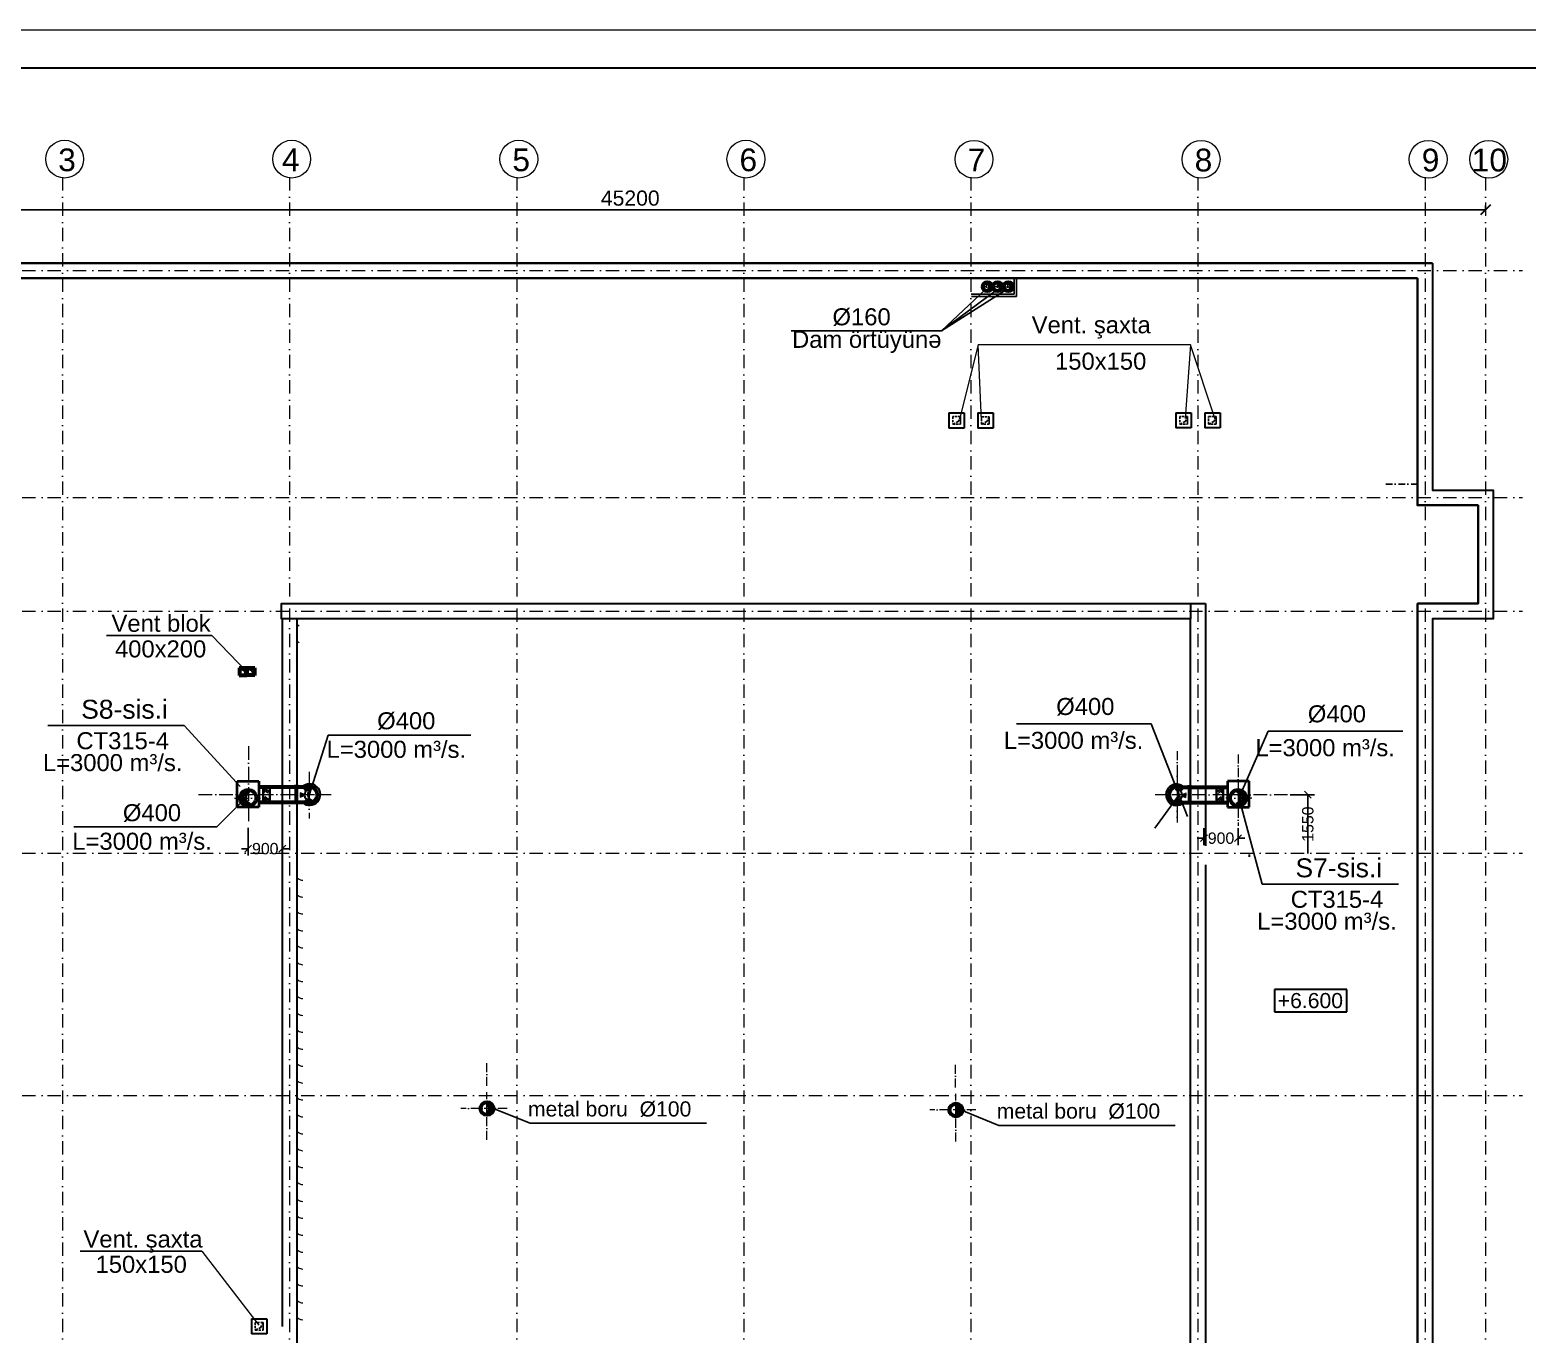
# Model space of a CAD drawing. Header units: millimetres. Extents: x 895788 to 1136524, y -21936 to 400945.
# Drawn here: x 1039591 to 1079146, y 296449 to 330912 of the extents above; entities that cross this region are included whole.
import ezdxf

# ---------------------------------------------------------------- set-up
doc = ezdxf.new("R2010")
doc.units = ezdxf.units.MM
doc.linetypes.add('ACAD_ISO10W100', pattern=[18, 12, -3, 0, -3])
doc.linetypes.add('Штрихпунктирная', pattern=[670.277762, 352.777767, -176.388884, 0, -141.111112])
for name, color, linetype, lineweight in [('0_Ном._пера__7', 7, 'Continuous', 60), ('LLLLLLLL', 7, 'Continuous', 30), ('невидимка_Ном._пера__241_Ном._пера__7', 7, 'Continuous', 60), ('оси_Ном._пера__1', 7, 'Continuous', 15), ('оси_Ном._пера__242_Ном._пера__21', 7, 'Continuous', 30), ('перегородка_Ном._пера__7_Ном._пера__7', 7, 'Continuous', 60)]:
    doc.layers.add(name, color=color, linetype=linetype, lineweight=lineweight)
doc.layers.add('M-2 keramitin shtrixi_Ном._пера__21_Pen_No__145', color=251, linetype='Continuous', lineweight=0, true_color=0x5c5c5c)
doc.styles.get("Standard").update_dxf_attribs({"font": 'arial.ttf', "height": 400})
doc.styles.add('СГЕНЕРИР_СТИЛЬ_1', font='arial.ttf')
doc.dimstyles.new('razmeri a-g', dxfattribs={"dimtxt": 400, "dimasz": 270, "dimexe": 1.25, "dimexo": 0.625, "dimgap": 100, "dimtad": 1, "dimdec": 0, "dimtxsty": 'Standard', "dimblk": 'ARCHTICK', "dimcen": 2.5, "dimadec": 0, "dimazin": 0, "dimtfac": 1, "dimtdec": 0, "dimtmove": 0, "dimatfit": 3, "dimfxl": 1, "dimarcsym": 0})

# ---------------------------------------------------------------- blocks, each defined once
blk = doc.blocks.new('_Oblique')
at = {"color": 0, "linetype": 'ByBlock', "lineweight": -2}
blk.add_line((-0.5, -0.5), (0.5, 0.5), dxfattribs=at)
blk = doc.blocks.new('_ArchTick')
at = {"color": 0, "linetype": 'ByBlock', "const_width": 0.15}
blk.add_lwpolyline([(-0.5, -0.5), (0.5, 0.5)], dxfattribs=at)
blk = doc.blocks.new('*D153')
at = {"color": 0, "lineweight": -2, "transparency": 16777216}
for p, q in [((1032851, 326270), (1032851, 326161)), ((1078052, 326162), (1032851, 326162)), ((1078052, 326270), (1078052, 326161))]:
    blk.add_line(p, q, dxfattribs=at)
at = {"layer": 'Defpoints', "color": 0, "transparency": 16777216}
for p in [(1032851, 326271), (1032851, 326162), (1078052, 326271)]:
    blk.add_point(p, dxfattribs=at)
at = {"color": 0, "lineweight": -2, "transparency": 16777216, "xscale": 270, "yscale": 270, "zscale": 270, "rotation": 180}
blk.add_blockref('_ArchTick', (1032851, 326162), dxfattribs=at)
at = {"color": 0, "lineweight": -2, "transparency": 16777216, "xscale": 270, "yscale": 270, "zscale": 270}
blk.add_blockref('_ArchTick', (1078052, 326162), dxfattribs=at)
at = {"color": 0, "transparency": 16777216, "insert": (1055452, 326466), "char_height": 400, "attachment_point": 5}
blk.add_mtext('45200', dxfattribs=at)

msp = doc.modelspace()

# ---------------------------------------------------------------- linework, layer by layer
for p, q in [((1065593.084, 324364.89), (1065593.084, 323930.392)), ((1065654.738, 324357.349), (1065654.738, 323865.657)), ((1065593.088, 323930.392), (1064458.817, 323930.392)), ((1064458.817, 323930.392), (1065592.349, 323930.392)), ((1065654.738, 323865.657), (1064468.321, 323865.657)), ((1041611.852, 314911.464), (1044398.677, 314911.464)), ((1043669.876, 312531.705), (1040061.813, 312531.705)), ((1069218.368, 312578.056), (1065656.536, 312578.056)), ((1069218.368, 312578.056), (1070177.607, 310128.345)), ((1047466.326, 312278.178), (1046968.227, 310690.416)), ((1051243.521, 312278.178), (1047466.326, 312278.178)), ((1072304.359, 312384.111), (1071534.764, 310611.016)), ((1075866.192, 312384.111), (1072304.359, 312384.111)), ((1069310.74, 309816.348), (1069948.207, 310690.9)), ((1072144.254, 308340.883), (1071510.559, 310701.172)), ((1072883.704, 310701.172), (1073534.213, 310701.172)), ((1073354.213, 310701.172), (1073354.213, 309147.664)), ((1044524.922, 309848.955), (1040747.727, 309848.955)), ((1045358.555, 309823.77), (1045358.555, 309094.668)), ((1070610.559, 309820.391), (1070610.559, 309372.245)), ((1071510.559, 309820.391), (1071510.559, 309372.245)), ((1070610.559, 309552.245), (1070430.559, 309552.245)), ((1071510.559, 309552.245), (1071690.559, 309552.245)), ((1045358.555, 309274.668), (1045178.555, 309274.668)), ((1046258.555, 309274.668), (1046438.555, 309274.668)), ((1075752.317, 308340.883), (1072144.254, 308340.883)), ((1052807.459, 302020.011), (1051725.891, 302452.75)), ((1065193.677, 301963.901), (1064112.109, 302396.639)), ((1057465.798, 302020.011), (1052807.459, 302020.011)), ((1069852.016, 301963.901), (1065193.677, 301963.901)), ((1040915.263, 298640.328), (1044134.043, 298640.328)), ((1040915.263, 298640.328), (1043445.308, 298640.328)), ((1045853.496, 296852.627), (1045648.438, 296852.627))]:
    msp.add_line(p, q)
at = {"color": 7}
for p, q in [((1065414.518, 324063.951), (1063677.276, 322963.907)), ((1063677.276, 322963.907), (1065139.654, 324042.692)), ((1059701.957, 322960.854), (1063691.242, 322960.854)), ((1045832.639, 310637.869), (1045748.398, 310555.655)), ((1045834.635, 310858.811), (1045750.394, 310776.596)), ((1045884.947, 310518.033), (1045769.687, 310627.86)), ((1045886.943, 310738.974), (1045771.683, 310848.802)), ((1045860.955, 310618.084), (1045776.714, 310535.87)), ((1045862.951, 310839.026), (1045778.71, 310756.811)), ((1045911.849, 310558.139), (1045799.043, 310655.634)), ((1045913.845, 310779.081), (1045801.038, 310876.576)), ((1045917.379, 310618.084), (1045833.138, 310535.87)), ((1045919.375, 310839.026), (1045835.134, 310756.811)), ((1070949.738, 310835.646), (1071033.98, 310753.432)), ((1070951.734, 310614.704), (1071035.975, 310532.49)), ((1070955.269, 310775.701), (1071068.075, 310873.196)), ((1070957.264, 310554.76), (1071070.071, 310652.255)), ((1070982.171, 310735.595), (1071097.431, 310845.422)), ((1070984.167, 310514.653), (1071099.427, 310624.481)), ((1071006.163, 310835.646), (1071090.404, 310753.432)), ((1071008.158, 310614.704), (1071092.4, 310532.49)), ((1071034.479, 310855.431), (1071118.72, 310773.217)), ((1071036.474, 310634.489), (1071120.716, 310552.275))]:
    msp.add_line(p, q, dxfattribs=at)
at = {"color": 7, "lineweight": 0}
for p, q in [((1063677.276, 322963.907), (1064842.087, 324050.563)), ((1064648.121, 322594.804), (1064149.388, 320627.559)), ((1070255.054, 322594.804), (1064648.121, 322594.804)), ((1064732.467, 320592.236), (1064648.121, 322594.804)), ((1070255.054, 322594.804), (1070109.159, 320646.285)), ((1070903.213, 320628.375), (1070255.054, 322594.804)), ((1044398.677, 314911.464), (1045325.46, 313952.922)), ((1043669.876, 312531.705), (1045141.655, 310918.726)), ((1044524.922, 309848.955), (1045289.031, 310614.343)), ((1044134.043, 298640.328), (1045638.474, 296680.452))]:
    msp.add_line(p, q, dxfattribs=at)
at = {"linetype": 'Штрихпунктирная', "ltscale": 0.5}
for p, q in [((1064866.63, 324270.849), (1064868.846, 323953.718)), ((1065154.203, 324269.402), (1065156.42, 323952.271)), ((1065429.339, 324269.335), (1065429.339, 323938.897)), ((1076261.146, 318910.456), (1075382.144, 318910.456))]:
    msp.add_line(p, q, dxfattribs=at)
at = {"lineweight": 30}
for p, q in [((1063870.727, 320792.236), (1064275.286, 320792.236)), ((1063870.727, 320792.236), (1063870.727, 320392.736)), ((1064275.286, 320792.236), (1064275.786, 320791.736)), ((1064275.786, 320791.736), (1064275.786, 320392.736)), ((1064632.364, 320792.236), (1065036.922, 320792.236)), ((1064632.364, 320792.236), (1064632.364, 320392.736)), ((1065036.922, 320792.236), (1065037.422, 320791.736)), ((1065037.422, 320791.736), (1065037.422, 320392.736)), ((1069866.935, 320793.051), (1070271.493, 320793.051)), ((1069866.935, 320793.051), (1069866.935, 320393.551)), ((1070271.493, 320793.051), (1070271.993, 320792.551)), ((1070271.993, 320792.551), (1070271.993, 320393.551)), ((1070628.571, 320793.051), (1071033.13, 320793.051)), ((1070628.571, 320793.051), (1070628.571, 320393.551)), ((1071033.13, 320793.051), (1071033.63, 320792.551)), ((1071033.63, 320792.551), (1071033.63, 320393.551)), ((1063871.227, 320392.236), (1063870.727, 320392.736)), ((1064275.286, 320392.236), (1063871.227, 320392.236)), ((1064132.257, 320392.736), (1064131.757, 320392.236)), ((1064632.864, 320392.236), (1064632.364, 320392.736)), ((1065036.922, 320392.236), (1064632.864, 320392.236)), ((1065037.422, 320392.736), (1065036.922, 320392.236)), ((1069867.435, 320393.051), (1069866.935, 320393.551)), ((1070271.493, 320393.051), (1069867.435, 320393.051)), ((1070128.465, 320393.551), (1070127.965, 320393.051)), ((1070629.071, 320393.051), (1070628.571, 320393.551)), ((1071033.13, 320393.051), (1070629.071, 320393.051)), ((1071033.63, 320393.551), (1071033.13, 320393.051)), ((1045441.225, 296852.823), (1045845.783, 296852.823)), ((1045441.225, 296852.823), (1045441.225, 296453.323)), ((1045845.783, 296852.823), (1045846.283, 296852.323)), ((1045846.283, 296852.323), (1045846.283, 296453.323)), ((1045441.725, 296452.823), (1045441.225, 296453.323)), ((1045845.783, 296452.823), (1045441.725, 296452.823)), ((1045702.755, 296453.323), (1045702.255, 296452.823))]:
    msp.add_line(p, q, dxfattribs=at)
at = {"color": 5, "linetype": 'ACAD_ISO10W100', "lineweight": 25, "ltscale": 5}
for p, q in [((1063974.849, 320693.051), (1063974.849, 320493.051)), ((1064179.805, 320693.051), (1063974.849, 320693.051)), ((1064118.869, 320562.883), (1063974.849, 320492.236)), ((1063974.849, 320493.051), (1064179.805, 320493.051)), ((1064179.907, 320692.236), (1064118.869, 320562.883)), ((1064179.805, 320493.051), (1064179.805, 320693.051)), ((1064179.907, 320693.051), (1064179.907, 320493.051)), ((1064732.364, 320492.236), (1064732.364, 320692.236)), ((1064732.364, 320692.236), (1064937.422, 320692.236)), ((1064937.422, 320492.236), (1064732.364, 320492.236)), ((1064732.467, 320492.236), (1064732.467, 320692.236)), ((1064732.467, 320692.236), (1064937.422, 320692.236)), ((1064876.487, 320562.883), (1064732.467, 320492.236)), ((1064937.525, 320692.236), (1064876.487, 320562.883)), ((1064937.422, 320692.236), (1064937.422, 320492.236)), ((1064937.422, 320492.236), (1064937.422, 320692.236)), ((1064937.422, 320692.236), (1064937.422, 320492.236)), ((1064937.525, 320492.236), (1064937.525, 320692.236)), ((1069971.056, 320693.866), (1069971.056, 320493.866)), ((1070176.012, 320693.866), (1069971.056, 320693.866)), ((1070115.076, 320563.698), (1069971.056, 320493.051)), ((1069971.056, 320493.866), (1070176.012, 320493.866)), ((1070176.115, 320693.051), (1070115.076, 320563.698)), ((1070176.012, 320493.866), (1070176.012, 320693.866)), ((1070176.115, 320693.866), (1070176.115, 320493.866)), ((1070728.571, 320493.051), (1070728.571, 320693.051)), ((1070728.571, 320693.051), (1070933.63, 320693.051)), ((1070933.63, 320493.051), (1070728.571, 320493.051)), ((1070728.674, 320493.051), (1070728.674, 320693.051)), ((1070728.674, 320693.051), (1070933.63, 320693.051)), ((1070872.694, 320563.698), (1070728.674, 320493.051)), ((1070933.732, 320693.051), (1070872.694, 320563.698)), ((1070933.63, 320693.051), (1070933.63, 320493.051)), ((1070933.63, 320493.051), (1070933.63, 320693.051)), ((1070933.63, 320693.051), (1070933.63, 320493.051)), ((1070933.732, 320493.051), (1070933.732, 320693.051)), ((1045545.346, 296753.638), (1045545.346, 296553.638)), ((1045750.302, 296753.638), (1045545.346, 296753.638)), ((1045750.405, 296752.823), (1045689.367, 296623.47)), ((1045750.302, 296553.638), (1045750.302, 296753.638)), ((1045750.405, 296753.638), (1045750.405, 296553.638)), ((1045689.367, 296623.47), (1045545.346, 296553.638)), ((1045545.346, 296553.638), (1045750.302, 296553.638))]:
    msp.add_line(p, q, dxfattribs=at)
at = {"color": 0, "lineweight": 30}
msp.add_line((1070251.691, 315752.922), (1070651.496, 315752.922), dxfattribs=at)
at = {"color": 7, "lineweight": 50}
for p, q in [((1045120.505, 314052.922), (1045120.505, 313852.922)), ((1045325.46, 314052.922), (1045120.505, 314052.922)), ((1045120.505, 313852.922), (1045325.46, 313852.922)), ((1045325.46, 313852.922), (1045325.46, 314052.922)), ((1045530.416, 314052.922), (1045325.46, 314052.922)), ((1045325.563, 314052.922), (1045325.563, 313852.922)), ((1045325.563, 313852.922), (1045325.563, 314052.922)), ((1045530.519, 313852.922), (1045325.563, 313852.922)), ((1045530.519, 314052.922), (1045530.519, 313852.922)), ((1045530.622, 313852.922), (1045530.622, 314052.922))]:
    msp.add_line(p, q, dxfattribs=at)
at = {"color": 5, "lineweight": 30}
for p, q in [((1045258.286, 313977.083), (1045152.545, 314021.135)), ((1045152.905, 314020.124), (1045152.905, 313884.151)), ((1045294.293, 314020.124), (1045152.905, 314020.124)), ((1045152.905, 313884.151), (1045294.293, 313884.151)), ((1045295.064, 313885.201), (1045258.286, 313977.083)), ((1045294.293, 313884.151), (1045294.293, 314020.124)), ((1045463.344, 313977.083), (1045357.604, 314021.135)), ((1045357.964, 313885.719), (1045357.964, 314021.693)), ((1045357.964, 314021.693), (1045499.351, 314021.693)), ((1045499.351, 313885.719), (1045357.964, 313885.719)), ((1045500.122, 313885.201), (1045463.344, 313977.083)), ((1045499.351, 314021.693), (1045499.351, 313885.719))]:
    msp.add_line(p, q, dxfattribs=at)
at = {"color": 7, "lineweight": 40}
for p, q in [((1045062.665, 310372.534), (1045062.665, 311061.599)), ((1045062.665, 311061.599), (1045640.151, 311061.599)), ((1045640.151, 311061.599), (1045640.151, 310372.534)), ((1071228.962, 311058.219), (1071228.962, 310369.154)), ((1071806.449, 311058.219), (1071228.962, 311058.219)), ((1071806.449, 310369.154), (1071806.449, 311058.219)), ((1045640.151, 310372.534), (1045062.665, 310372.534)), ((1071228.962, 310369.154), (1071806.449, 310369.154))]:
    msp.add_line(p, q, dxfattribs=at)
at = {"lineweight": 35, "ltscale": 50}
for p, q in [((1045751.293, 310937.221), (1045751.324, 310462.417)), ((1045931.571, 310937.221), (1045931.603, 310462.417)), ((1070937.542, 310933.842), (1070937.511, 310459.038)), ((1071117.821, 310933.842), (1071117.79, 310459.038))]:
    msp.add_line(p, q, dxfattribs=at)
at = {"color": 5, "linetype": 'Continuous', "lineweight": 60, "ltscale": 50}
for p, q in [((1046631.627, 310449.47), (1046631.627, 310959.368)), ((1070237.487, 310446.09), (1070237.487, 310955.989)), ((1046897.136, 310904), (1045670.082, 310904)), ((1069971.978, 310900.62), (1071199.032, 310900.62)), ((1046925.171, 310498.914), (1045670.082, 310498.914)), ((1069943.943, 310495.535), (1071199.032, 310495.535))]:
    msp.add_line(p, q, dxfattribs=at)
at = {"lineweight": 30, "flags": 128}
msp.add_lwpolyline([(1020231.322, 329914.223), (1099074.38, 329914.223), (1099074.38, 272628.254), (1020231.322, 272628.254)], close=True, dxfattribs=at)
at = {"color": 7, "lineweight": 35}
for points in [[(1076651.496, 324752.927), (1034251.496, 324752.927), (1034251.496, 318752.922), (1032651.691, 318752.922), (1032651.691, 315352.922), (1034251.32, 315352.922), (1034251.32, 289353.435)], [(1076252.866, 324351.49), (1034650.716, 324351.49), (1034650.716, 318352.922), (1033052.522, 318352.922), (1033052.522, 315752.365), (1034652.701, 315752.922), (1034652.701, 289353.434)], [(1076252.566, 292753.194), (1076252.566, 315752.922), (1077853.321, 315752.922), (1077853.321, 318352.18), (1076251.496, 318352.922), (1076252.866, 324351.49)]]:
    msp.add_lwpolyline(points, dxfattribs=at)
at = {"color": 0, "lineweight": 30}
for points in [[(1034751.496, 324752.927), (1076151.496, 324752.927)], [(1076651.496, 324752.927), (1076651.691, 318752.922), (1078251.867, 318752.922), (1078251.672, 315352.922), (1076651.867, 315352.922), (1076651.867, 289353.43), (1070251.143, 289353.43), (1070251.143, 315352.922)], [(1070251.691, 324352.927), (1064751.301, 324352.927)], [(1076251.496, 318852.922), (1076251.496, 324252.927)], [(1076651.496, 324252.927), (1076651.496, 318852.922)], [(1070651.496, 315752.922), (1070651.496, 309352.922)], [(1046251.496, 315352.922), (1046251.496, 308852.922)], [(1046651.312, 289752.922), (1046651.691, 315352.922)], [(1076651.496, 315252.922), (1076651.496, 309352.922)], [(1046251.496, 308852.922), (1046251.496, 302452.922)], [(1070651.496, 308852.922), (1070651.496, 302452.922)], [(1076251.496, 302952.922), (1076251.496, 304252.846)], [(1076651.496, 304252.846), (1076651.496, 301852.846)], [(1046251.496, 302452.922), (1046251.496, 296652.922)], [(1070651.496, 302452.922), (1070651.496, 296652.922)], [(1070651.496, 296652.922), (1070651.496, 292752.922)]]:
    msp.add_lwpolyline(points, dxfattribs=at)
msp.add_lwpolyline([(1070256.917, 315352.922), (1046240.626, 315352.922), (1046240.626, 315752.922), (1070256.917, 315752.922)], close=True, dxfattribs=at)
at = {"color": 5, "lineweight": 60}
for centre, radius in [((1064884.413, 324126.93), 121.127), ((1065161.973, 324126.462), 121.127), ((1065439.433, 324126.462), 121.127), ((1045358.555, 310617.959), 210.878), ((1071510.559, 310614.579), 210.878), ((1051668.396, 302408.828), 169.189), ((1064055.391, 302368.176), 169.189)]:
    msp.add_circle(centre, radius, dxfattribs=at)
at = {"color": 7, "lineweight": 30}
for centre, radius, start, end in [((1064869.401, 324125.275), 95.117, 266.506197, 95.6582404), ((1064830.692, 324124.544), 99.792, 289.2568481, 72.9075893), ((1065155.908, 324125.275), 95.117, 266.506197, 95.6582404), ((1065117.2, 324124.544), 99.792, 289.2568481, 72.9075893), ((1065433.368, 324125.275), 95.117, 266.506197, 95.6582404), ((1065394.66, 324124.544), 99.792, 289.2568481, 72.9075893)]:
    msp.add_arc(centre, radius, start, end, dxfattribs=at)
at = {"lineweight": 30}
for centre, radius, start, end in [((1046982.726, 310703.682), 281.216, 228.5747925, 136.317583), ((1069886.388, 310700.302), 281.216, 43.682417, 311.4252075), ((1046998.207, 310696.514), 151.955, 83.1810305, 286.1713449), ((1047090.437, 310704.058), 161.397, 117.3652046, 251.9871708), ((1069879.577, 310696.514), 151.955, 253.8286552, 96.8189695), ((1069787.347, 310704.058), 161.397, 288.0128292, 62.6347954)]:
    msp.add_arc(centre, radius, start, end, dxfattribs=at)
at = {"color": 5, "lineweight": 60}
for centre, start, end in [((1046975.838, 310700.808), 229.227648, 137.6535503), ((1046975.838, 310700.808), 164.9345075, 198.8867024), ((1069893.276, 310697.429), 39.7602719, 312.4508233), ((1069893.276, 310697.429), 339.9575027, 13.6676557)]:
    msp.add_arc(centre, 209.873, start, end, dxfattribs=at)
at = {"color": 7, "lineweight": 40}
for centre, radius, start, end in [((1045371.326, 310619.19), 157.917, 87.2133094, 279.5277179), ((1045462.447, 310624.556), 173.716, 118.70774, 248.0332874), ((1071497.788, 310615.81), 157.917, 260.4722821, 92.7866906), ((1071406.667, 310621.177), 173.716, 291.9667126, 61.29226), ((1051669.435, 302410.427), 120.977, 263.9388544, 97.0919666), ((1051591.948, 302409.73), 135.988, 298.4161458, 62.6146751), ((1064056.43, 302369.775), 120.977, 263.9388544, 97.0919666), ((1063978.943, 302369.078), 135.988, 298.4161458, 62.6146751)]:
    msp.add_arc(centre, radius, start, end, dxfattribs=at)
at = {"layer": 'LLLLLLLL', "color": 0, "linetype": 'ACAD_ISO10W100', "lineweight": 20, "ltscale": 20}
for p, q in [((1065585.123, 324115.604), (1064721.791, 324125.428)), ((1069899.159, 311852.515), (1069899.159, 309967.382)), ((1071510.559, 311768.023), (1071510.559, 309882.891)), ((1051658.766, 303005.721), (1051658.766, 303635.715)), ((1064045.761, 302965.068), (1064045.761, 303595.063)), ((1051664.132, 301578.44), (1051664.132, 302838.429)), ((1064051.127, 301537.788), (1064051.127, 302797.777)), ((1052195.391, 302412.528), (1050976.064, 302412.528)), ((1064582.387, 302371.876), (1063363.059, 302371.876))]:
    msp.add_line(p, q, dxfattribs=at)
at = {"layer": 'LLLLLLLL', "color": 0, "linetype": 'ACAD_ISO10W100', "lineweight": 20, "ltscale": 30}
for p, q in [((1045360.928, 311982.344), (1045360.928, 309989.648)), ((1046968.227, 311305.824), (1046968.227, 310075.009)), ((1069899.159, 311257.559), (1069899.159, 310026.744)), ((1044047.91, 310704.551), (1047549.516, 310704.551)), ((1044992.203, 310614.396), (1045681.497, 310614.396)), ((1072821.204, 310701.172), (1069319.598, 310701.172)), ((1071876.91, 310611.016), (1071187.617, 310611.016))]:
    msp.add_line(p, q, dxfattribs=at)
at = {"layer": 'M-2 keramitin shtrixi_Ном._пера__21_Pen_No__145', "color": 251, "linetype": 'Continuous', "lineweight": 0, "true_color": 0x5c5c5c}
for p, q in [((1046651.691, 315210.224), (1046653.192, 315208.539)), ((1046653.192, 315208.539), (1046679.245, 315186.49)), ((1046679.245, 315186.49), (1046707.638, 315168.887)), ((1046651.691, 314763.421), (1046653.192, 314761.735)), ((1046653.192, 314761.735), (1046679.245, 314739.687)), ((1046679.245, 314739.687), (1046707.638, 314722.084)), ((1046651.691, 308508.177), (1046653.192, 308506.491)), ((1046653.192, 308506.491), (1046679.245, 308484.443)), ((1046679.245, 308484.443), (1046707.638, 308466.84)), ((1046707.638, 308466.84), (1046737.825, 308454.019)), ((1046737.825, 308454.019), (1046769.227, 308446.227)), ((1046769.227, 308446.227), (1046801.244, 308443.613)), ((1046651.691, 308061.374), (1046653.192, 308059.688)), ((1046653.192, 308059.688), (1046679.245, 308037.64)), ((1046679.245, 308037.64), (1046707.638, 308020.037)), ((1046707.638, 308020.037), (1046737.825, 308007.216)), ((1046737.825, 308007.216), (1046769.227, 307999.424)), ((1046769.227, 307999.424), (1046801.244, 307996.81)), ((1046651.691, 307614.571), (1046653.192, 307612.885)), ((1046653.192, 307612.885), (1046679.245, 307590.836)), ((1046679.245, 307590.836), (1046707.638, 307573.233)), ((1046707.638, 307573.233), (1046737.825, 307560.413)), ((1046737.825, 307560.413), (1046769.227, 307552.621)), ((1046769.227, 307552.621), (1046801.244, 307550.007)), ((1046651.691, 307167.767), (1046653.192, 307166.082)), ((1046653.192, 307166.082), (1046679.245, 307144.033)), ((1046679.245, 307144.033), (1046707.638, 307126.43)), ((1046707.638, 307126.43), (1046737.825, 307113.61)), ((1046737.825, 307113.61), (1046769.227, 307105.818)), ((1046769.227, 307105.818), (1046801.244, 307103.204)), ((1046651.691, 306720.964), (1046653.192, 306719.279)), ((1046653.192, 306719.279), (1046679.245, 306697.23)), ((1046679.245, 306697.23), (1046707.638, 306679.627)), ((1046707.638, 306679.627), (1046737.825, 306666.807)), ((1046737.825, 306666.807), (1046769.227, 306659.015)), ((1046769.227, 306659.015), (1046801.244, 306656.401)), ((1046651.691, 306274.161), (1046653.192, 306272.475)), ((1046653.192, 306272.475), (1046679.245, 306250.427)), ((1046679.245, 306250.427), (1046707.638, 306232.824)), ((1046707.638, 306232.824), (1046737.825, 306220.003)), ((1046737.825, 306220.003), (1046769.227, 306212.212)), ((1046769.227, 306212.212), (1046801.244, 306209.598)), ((1046651.691, 305827.358), (1046653.192, 305825.672)), ((1046653.192, 305825.672), (1046679.245, 305803.624)), ((1046679.245, 305803.624), (1046707.638, 305786.021)), ((1046707.638, 305786.021), (1046737.825, 305773.2)), ((1046737.825, 305773.2), (1046769.227, 305765.408)), ((1046769.227, 305765.408), (1046801.244, 305762.794)), ((1046651.691, 305380.555), (1046653.192, 305378.869)), ((1046653.192, 305378.869), (1046679.245, 305356.821)), ((1046679.245, 305356.821), (1046707.638, 305339.218)), ((1046707.638, 305339.218), (1046737.825, 305326.397)), ((1046737.825, 305326.397), (1046769.227, 305318.605)), ((1046769.227, 305318.605), (1046801.244, 305315.991)), ((1046651.691, 304933.752), (1046653.192, 304932.066)), ((1046653.192, 304932.066), (1046679.245, 304910.018)), ((1046679.245, 304910.018), (1046707.638, 304892.414)), ((1046707.638, 304892.414), (1046737.825, 304879.594)), ((1046737.825, 304879.594), (1046769.227, 304871.802)), ((1046769.227, 304871.802), (1046801.244, 304869.188)), ((1046651.691, 304486.948), (1046653.192, 304485.263)), ((1046653.192, 304485.263), (1046679.245, 304463.214)), ((1046679.245, 304463.214), (1046707.638, 304445.611)), ((1046707.638, 304445.611), (1046737.825, 304432.791)), ((1046737.825, 304432.791), (1046769.227, 304424.999)), ((1046769.227, 304424.999), (1046801.244, 304422.385)), ((1046651.691, 304040.145), (1046653.192, 304038.46)), ((1046653.192, 304038.46), (1046679.245, 304016.411)), ((1046679.245, 304016.411), (1046707.638, 303998.808)), ((1046707.638, 303998.808), (1046737.825, 303985.988)), ((1046737.825, 303985.988), (1046769.227, 303978.196)), ((1046769.227, 303978.196), (1046801.244, 303975.582)), ((1046651.691, 303593.342), (1046653.192, 303591.656)), ((1046653.192, 303591.656), (1046679.245, 303569.608)), ((1046679.245, 303569.608), (1046707.638, 303552.005)), ((1046707.638, 303552.005), (1046737.825, 303539.185)), ((1046737.825, 303539.185), (1046769.227, 303531.393)), ((1046769.227, 303531.393), (1046801.244, 303528.779)), ((1046651.691, 303146.539), (1046653.192, 303144.853)), ((1046653.192, 303144.853), (1046679.245, 303122.805)), ((1046679.245, 303122.805), (1046707.638, 303105.202)), ((1046707.638, 303105.202), (1046737.825, 303092.381)), ((1046737.825, 303092.381), (1046769.227, 303084.589)), ((1046769.227, 303084.589), (1046801.244, 303081.975)), ((1046651.691, 302699.736), (1046653.192, 302698.05)), ((1046653.192, 302698.05), (1046679.245, 302676.002)), ((1046679.245, 302676.002), (1046707.638, 302658.399)), ((1046707.638, 302658.399), (1046737.825, 302645.578)), ((1046737.825, 302645.578), (1046769.227, 302637.786)), ((1046769.227, 302637.786), (1046801.244, 302635.172)), ((1046651.691, 302252.933), (1046653.192, 302251.247)), ((1046653.192, 302251.247), (1046679.245, 302229.199)), ((1046679.245, 302229.199), (1046707.638, 302211.595)), ((1046707.638, 302211.595), (1046737.825, 302198.775)), ((1046737.825, 302198.775), (1046769.227, 302190.983)), ((1046769.227, 302190.983), (1046801.244, 302188.369)), ((1046651.691, 301806.13), (1046653.192, 301804.444)), ((1046653.192, 301804.444), (1046679.245, 301782.395)), ((1046679.245, 301782.395), (1046707.638, 301764.792)), ((1046707.638, 301764.792), (1046737.825, 301751.972)), ((1046737.825, 301751.972), (1046769.227, 301744.18)), ((1046769.227, 301744.18), (1046801.244, 301741.566)), ((1046651.691, 301359.326), (1046653.192, 301357.641)), ((1046653.192, 301357.641), (1046679.245, 301335.592)), ((1046679.245, 301335.592), (1046707.638, 301317.989)), ((1046707.638, 301317.989), (1046737.825, 301305.169)), ((1046737.825, 301305.169), (1046769.227, 301297.377)), ((1046769.227, 301297.377), (1046801.244, 301294.763)), ((1046651.691, 300912.523), (1046653.192, 300910.837)), ((1046653.192, 300910.837), (1046679.245, 300888.789)), ((1046679.245, 300888.789), (1046707.638, 300871.186)), ((1046707.638, 300871.186), (1046737.825, 300858.366)), ((1046737.825, 300858.366), (1046769.227, 300850.574)), ((1046769.227, 300850.574), (1046801.244, 300847.96)), ((1046651.691, 300465.72), (1046653.192, 300464.034)), ((1046653.192, 300464.034), (1046679.245, 300441.986)), ((1046679.245, 300441.986), (1046707.638, 300424.383)), ((1046707.638, 300424.383), (1046737.825, 300411.562)), ((1046737.825, 300411.562), (1046769.227, 300403.77)), ((1046769.227, 300403.77), (1046801.244, 300401.156)), ((1046651.691, 300018.917), (1046653.192, 300017.231)), ((1046653.192, 300017.231), (1046679.245, 299995.183)), ((1046679.245, 299995.183), (1046707.638, 299977.58)), ((1046707.638, 299977.58), (1046737.825, 299964.759)), ((1046737.825, 299964.759), (1046769.227, 299956.967)), ((1046769.227, 299956.967), (1046801.244, 299954.353)), ((1046651.691, 299572.114), (1046653.192, 299570.428)), ((1046653.192, 299570.428), (1046679.245, 299548.38)), ((1046679.245, 299548.38), (1046707.638, 299530.776)), ((1046707.638, 299530.776), (1046737.825, 299517.956)), ((1046737.825, 299517.956), (1046769.227, 299510.164)), ((1046769.227, 299510.164), (1046801.244, 299507.55)), ((1046651.691, 299125.311), (1046653.192, 299123.625)), ((1046653.192, 299123.625), (1046679.245, 299101.576)), ((1046679.245, 299101.576), (1046707.638, 299083.973)), ((1046707.638, 299083.973), (1046737.825, 299071.153)), ((1046737.825, 299071.153), (1046769.227, 299063.361)), ((1046769.227, 299063.361), (1046801.244, 299060.747)), ((1046651.691, 298678.507), (1046653.192, 298676.822)), ((1046653.192, 298676.822), (1046679.245, 298654.773)), ((1046679.245, 298654.773), (1046707.638, 298637.17)), ((1046707.638, 298637.17), (1046737.825, 298624.35)), ((1046737.825, 298624.35), (1046769.227, 298616.558)), ((1046769.227, 298616.558), (1046801.244, 298613.944)), ((1046651.691, 298231.704), (1046653.192, 298230.019)), ((1046653.192, 298230.019), (1046679.245, 298207.97)), ((1046679.245, 298207.97), (1046707.638, 298190.367)), ((1046707.638, 298190.367), (1046737.825, 298177.547)), ((1046737.825, 298177.547), (1046769.227, 298169.755)), ((1046769.227, 298169.755), (1046801.244, 298167.141)), ((1046651.691, 297784.901), (1046653.192, 297783.215)), ((1046653.192, 297783.215), (1046679.245, 297761.167)), ((1046679.245, 297761.167), (1046707.638, 297743.564)), ((1046707.638, 297743.564), (1046737.825, 297730.743)), ((1046737.825, 297730.743), (1046769.227, 297722.952)), ((1046769.227, 297722.952), (1046801.244, 297720.338)), ((1046651.691, 297338.098), (1046653.192, 297336.412)), ((1046653.192, 297336.412), (1046679.245, 297314.364)), ((1046679.245, 297314.364), (1046707.638, 297296.761)), ((1046707.638, 297296.761), (1046737.825, 297283.94)), ((1046737.825, 297283.94), (1046769.227, 297276.148)), ((1046769.227, 297276.148), (1046801.244, 297273.534)), ((1046651.691, 296891.295), (1046653.192, 296889.609)), ((1046653.192, 296889.609), (1046679.245, 296867.561)), ((1046679.245, 296867.561), (1046707.638, 296849.958)), ((1046707.638, 296849.958), (1046737.825, 296837.137)), ((1046737.825, 296837.137), (1046769.227, 296829.345)), ((1046769.227, 296829.345), (1046801.244, 296826.731))]:
    msp.add_line(p, q, dxfattribs=at)
at = {"layer": 'невидимка_Ном._пера__241_Ном._пера__7', "linetype": 'Continuous', "lineweight": 20, "flags": 128}
msp.add_lwpolyline([(1016239.268, 330912.237), (1100072.394, 330912.237), (1100072.394, 271630.241), (1016239.268, 271630.241)], close=True, dxfattribs=at)
at = {"layer": 'оси_Ном._пера__1', "linetype": 'Штрихпунктирная'}
for p, q in [((1029328.779, 324552.927), (1079023.692, 324552.927)), ((1029328.779, 318552.922), (1079023.692, 318552.922)), ((1029328.779, 315552.922), (1079023.692, 315552.922)), ((1029328.779, 309152.922), (1079023.692, 309152.922)), ((1029328.779, 302752.922), (1079023.692, 302752.922))]:
    msp.add_line(p, q, dxfattribs=at)
at = {"layer": 'оси_Ном._пера__1', "linetype": 'Штрихпунктирная', "flags": 128}
for points in [[(1040451.496, 327022.392), (1040451.496, 288559.424), (1040451.496, 285969.738)], [(1046451.496, 327022.392), (1046451.496, 288559.424), (1046451.496, 286024.375)], [(1052451.496, 327022.392), (1052451.496, 288559.424), (1052451.496, 286006.46)], [(1058451.549, 327022.392), (1058452.658, 288559.424), (1058451.496, 285950.505)], [(1064451.496, 327022.392), (1064451.496, 290014.818), (1064451.496, 285942.41)], [(1070451.496, 327022.392), (1070451.496, 290014.818), (1070451.496, 287156.344)], [(1076451.672, 327022.392), (1076451.672, 290014.818), (1076451.672, 287156.344)], [(1078051.867, 327022.392), (1078051.867, 290014.818), (1078051.867, 287156.358)]]:
    msp.add_lwpolyline(points, dxfattribs=at)
at = {"layer": 'оси_Ном._пера__1', "linetype": 'Continuous'}
for centre in [(1040507.234, 327498.189), (1046507.234, 327498.189), (1052507.234, 327498.189), (1058507.234, 327498.189), (1064533.945, 327493.323), (1070533.945, 327493.323), (1076534.121, 327493.323), (1078134.316, 327493.323)]:
    msp.add_circle(centre, 500, dxfattribs=at)
at = {"layer": 'оси_Ном._пера__242_Ном._пера__21', "linetype": 'Continuous'}
for p, q in [((1074384.091, 305551.13), (1072473.644, 305551.13)), ((1072473.644, 305551.13), (1072473.644, 304961.305)), ((1074384.091, 304961.305), (1074384.091, 305551.13)), ((1072473.644, 304961.305), (1074384.091, 304961.305))]:
    msp.add_line(p, q, dxfattribs=at)

# ---------------------------------------------------------------- block references
at = {"xscale": 180, "yscale": 180, "zscale": 180}
for p, rotation in [((1073354.213, 310701.172), 90.00000000000001), ((1046258.555, 309274.668), 180), ((1071510.559, 309552.245), 180)]:
    msp.add_blockref('_Oblique', p, dxfattribs=dict(at, rotation=rotation))
for p in [(1045358.555, 309274.668), (1070610.559, 309552.245)]:
    msp.add_blockref('_Oblique', p, dxfattribs=at)

# ---------------------------------------------------------------- texts
for s, p in [('Ø160', (1060795.418, 323106.601)), ('Vent. şaxta', (1066058.682, 322895.16)), ('Dam örtüyünə', (1059726.763, 322511.304)), ('150x150', (1066675.364, 321934.14)), ('Vent blok', (1041745.546, 315007.102)), ('400x200', (1041837.404, 314330.151)), ('.', (1071720.721, 309053.436)), ('Vent. şaxta', (1041005.249, 298735.965)), ('150x150', (1041324.528, 298066.671))]:
    msp.add_text(s, height=450).set_placement(p)
at = {"color": 0, "lineweight": 15, "char_height": 500, "attachment_point": 3}
for s, insert in [('{\\fArial|b0|i0|c238|p34;S8-sis.i}', (1043234.9, 313210.427)), ('{\\fArial|b0|i0|c238|p34;S7-sis.i}', (1075317.342, 309019.605))]:
    msp.add_mtext_dynamic_manual_height_columns(s, width=2326.25216, gutter_width=2000, heights=[0], dxfattribs=dict(at, insert=insert))
at = {"color": 7}
for s, insert, char_height, width, attachment_point in [('Ø{\\fArial|b0|i0|c238|p34;400}', (1050303.25, 312881.109), 450, 3246.04968, 3), ('Ø{\\fArial|b0|i0|c238|p34;400}', (1068244.053, 313258.731), 450, 3246.04968, 3), ('Ø{\\fArial|b0|i0|c238|p34;400}', (1074891.876, 313064.786), 450, 3246.04968, 3), ('Ø{\\fArial|b0|i0|c238|p34;400}', (1043584.651, 310451.886), 450, 3246.04968, 3), ('{\\fArial|b0|i0|c238|p34;metal boru  %%C100}', (1057065.874, 302183.226), 400, 4629.25682, 9), ('{\\fArial|b0|i0|c238|p34;metal boru  %%C100}', (1069452.091, 302127.116), 400, 4629.25682, 9)]:
    msp.add_mtext(s, dxfattribs=dict(at, insert=insert, char_height=char_height, width=width, attachment_point=attachment_point))
at = {"color": 0, "lineweight": 15, "char_height": 450, "width": 2326.25216, "attachment_point": 3}
for insert in [(1043264.571, 312354.135), (1075347.012, 308163.313)]:
    msp.add_mtext('{\\fArial|b0|i0|c238|p34;CT315-4}', dxfattribs=dict(at, insert=insert))
at = {"char_height": 450, "width": 4976.70087, "attachment_point": 3}
for insert in [(1051114.407, 312126.797), (1069007.091, 312363.903), (1075654.915, 312169.958), (1043619.817, 311775.52), (1044395.808, 309697.575), (1075702.259, 307584.697)]:
    msp.add_mtext('{\\fArial|b0|i0|c162|p34;L\\fArial|b0|i0|c238|p34;=3000 \\fArial|b0|i0|c162|p34;m\\fArial|b0|i0|c238|p34;³\\fArial|b0|i0|c162|p34;/s\\fArial|b0|i0|c238|p34;.}', dxfattribs=dict(at, insert=insert))
at = {"insert": (1073354.213, 309924.418), "char_height": 300, "attachment_point": 5, "rotation": 90}
msp.add_mtext('\\A1;{\\fArial|b0|i0|c238|p34;1550}', dxfattribs=at)
at = {"char_height": 300, "attachment_point": 5}
for insert in [(1045808.555, 309274.668), (1071060.559, 309552.245)]:
    msp.add_mtext('\\A1;900', dxfattribs=dict(at, insert=insert))
at = {"layer": '0_Ном._пера__7', "style": 'СГЕНЕРИР_СТИЛЬ_1'}
msp.add_text('+6.600', height=400, dxfattribs=at).set_placement((1072559.295, 305061.409))
at = {"layer": 'перегородка_Ном._пера__7_Ном._пера__7', "linetype": 'Continuous', "char_height": 600, "attachment_point": 1, "style": 'СГЕНЕРИР_СТИЛЬ_1'}
for s, insert in [('{\\fArial|b0|i0|c238|p38;3}', (1040336.996, 327779.091)), ('{\\fArial|b0|i0|c238|p38;4}', (1046247.679, 327779.091)), ('{\\fArial|b0|i0|c238|p38;5}', (1052336.996, 327779.091)), ('{\\fArial|b0|i0|c238|p38;6}', (1058336.996, 327779.091)), ('7', (1064363.707, 327774.225)), ('8', (1070363.707, 327774.225)), ('9', (1076363.883, 327774.225)), ('{\\fArial|b0|i0|c238|p38;1}0', (1077684.626, 327774.225))]:
    msp.add_mtext(s, dxfattribs=dict(at, insert=insert))

# ---------------------------------------------------------------- dimensions: what is measured, and where the dimension line sits
dim = msp.add_linear_dim(base=(1032851.496, 326161.759), p1=(1078051.867, 326270.903), p2=(1032851.496, 326270.903), angle=180, dimstyle='razmeri a-g')
dim.commit()
dim.dimension.update_dxf_attribs({"geometry": '*D153', "text_midpoint": (1055451.682, 326465.988)})

doc.saveas('drawing.dxf')
